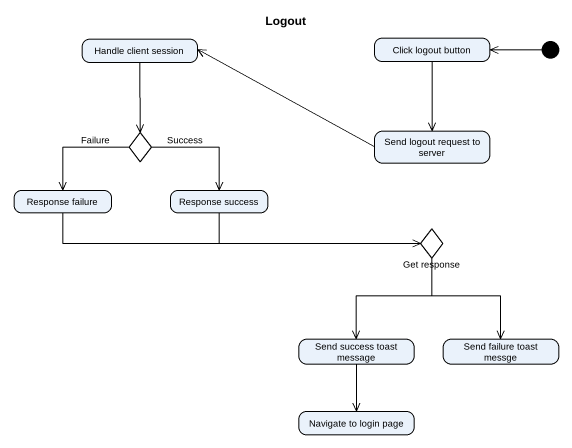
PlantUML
@startuml
title Logout
hide empty description
state "Handle client session" as Handle_client_session
state "Click logout button" as Click_logout_button
state choice1 <<choice>>
state "Send logout request to server" as Send_logout_request_to
state "Response failure" as Response_failure
state "Response success" as Response_success
state "Get response" as Get_response <<choice>>
state "Send success toast message" as Send_success_toast_message
state "Send failure toast messge" as Send_failure_toast_messge
state "Navigate to login page" as Navigate_to_login_page
[*] -left-> Click_logout_button
Handle_client_session --> choice1
Click_logout_button --> Send_logout_request_to
choice1 --> Response_failure : Failure
choice1 --> Response_success : Success
Send_logout_request_to -left-> Handle_client_session
Response_failure -right-> Get_response
Response_success -right-> Get_response
Get_response --> Send_success_toast_message
Get_response --> Send_failure_toast_messge
Send_success_toast_message --> Navigate_to_login_page
@enduml
